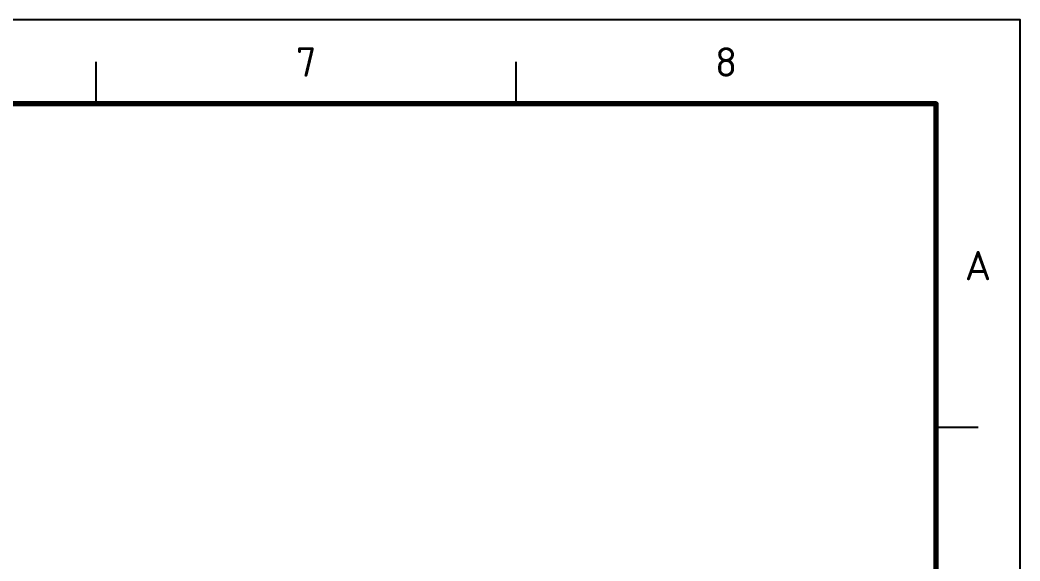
# Model space of a CAD drawing. Header units: millimetres. Extents: x 0 to 420, y 0 to 297.
# Drawn here: x 300.9 to 420, y 232.6 to 297 of the extents above; entities that cross this region are included whole.
import ezdxf
from ezdxf.enums import TextEntityAlignment as Align

# ---------------------------------------------------------------- set-up
doc = ezdxf.new("R2010")
doc.units = ezdxf.units.MM
for name, color, linetype, lineweight in [('06-TEXTO', 7, 'CONTINUOUS', 25), ('07-RECUADRO', 7, 'CONTINUOUS', 70), ('08-FINA', 5, 'CONTINUOUS', 25)]:
    doc.layers.add(name, color=color, linetype=linetype, lineweight=lineweight)
doc.styles.add('ISO3098', font='isocpeur.ttf')

msp = doc.modelspace()

# ---------------------------------------------------------------- linework, layer by layer
at = {"layer": '07-RECUADRO'}
msp.add_lwpolyline([(20, 10), (410, 10), (410, 287), (20, 287)], close=True, dxfattribs=at)
at = {"layer": '08-FINA'}
for p, q in [((310, 287), (310, 292)), ((360, 287), (360, 292)), ((410, 248.5), (415, 248.5))]:
    msp.add_line(p, q, dxfattribs=at)
msp.add_lwpolyline([(0, 0), (420, 0), (420, 297), (0, 297)], close=True, dxfattribs=at)

# ---------------------------------------------------------------- texts
at = {"layer": '06-TEXTO', "style": 'ISO3098'}
for s, p in [('7', (335, 292)), ('8', (385, 292)), ('A', (415, 267.75))]:
    msp.add_text(s, height=3.5, dxfattribs=at).set_placement(p, align=Align.MIDDLE_CENTER)

doc.saveas('drawing.dxf')
